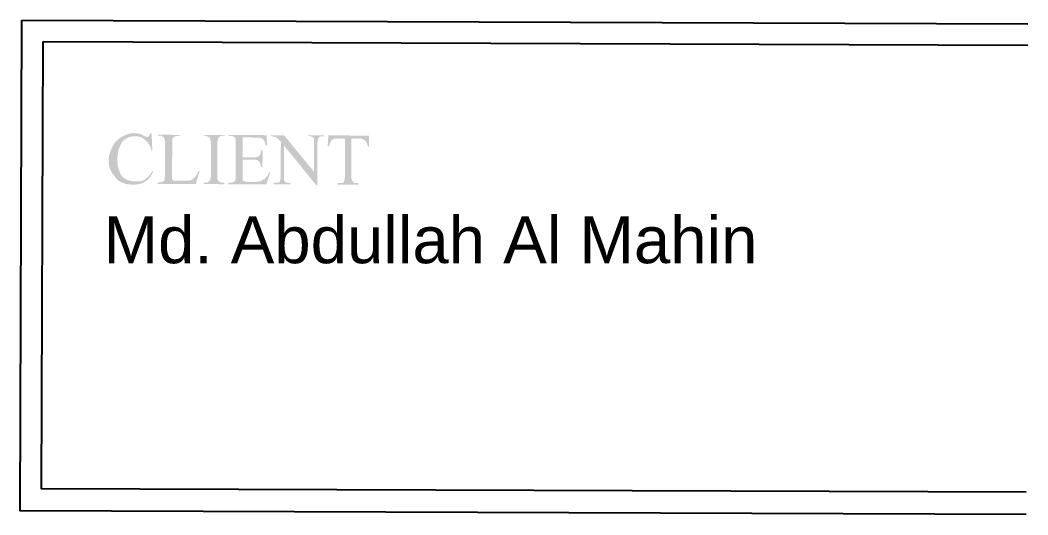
# Model space of a CAD drawing. Header units: millimetres. Extents: x -125 to 146, y -26 to 163.
# Drawn here: x 91.2 to 145.1, y 78.3 to 104.8 of the extents above; entities that cross this region are included whole.
import ezdxf
from ezdxf.xclip import XClip

# ---------------------------------------------------------------- set-up
doc = ezdxf.new("R2010")
doc.units = ezdxf.units.MM
doc.header["$MEASUREMENT"] = 0
doc.header["$XCLIPFRAME"] = 0
doc.layers.get('0').update_dxf_attribs({"color": 255, "linetype": 'CONTINUOUS'})
doc.layers.add('Layer1', color=7, linetype='CONTINUOUS')
doc.styles.add('20CCC60', font='arial.ttf')

# ---------------------------------------------------------------- blocks, each defined once
blk = doc.blocks.new('MF7131_7')
at = {"color": 7, "linetype": 'Continuous', "lineweight": 25, "true_color": 0x000007}
blk.add_lwpolyline([(142.124, 53.755), (142.124, -5.961), (115.877, -5.961), (115.877, 53.755)], close=True, dxfattribs=at)
blk = doc.blocks.new('MF7148_8')
at = {"color": 7, "linetype": 'Continuous', "lineweight": 25, "true_color": 0x000007}
blk.add_lwpolyline([(140.978, 52.612), (140.978, -4.776), (117.062, -4.776), (117.062, 52.612)], close=True, dxfattribs=at)

msp = doc.modelspace()

# ---------------------------------------------------------------- hatches: boundary and pattern name
at = {"true_color": 0x000007}
for points in [[(98.254, 98.705), (98.293, 97.774), (98.251, 97.774), (98.24, 97.81), (98.229, 97.845), (98.217, 97.879), (98.205, 97.912), (98.193, 97.943), (98.18, 97.974), (98.166, 98.003), (98.153, 98.031), (98.138, 98.058), (98.124, 98.085), (98.108, 98.11), (98.093, 98.134), (98.077, 98.158), (98.06, 98.18), (98.043, 98.202), (98.026, 98.223), (98.008, 98.243), (97.989, 98.263), (97.97, 98.282), (97.951, 98.3), (97.931, 98.318), (97.911, 98.335), (97.89, 98.352), (97.869, 98.368), (97.853, 98.383), (97.837, 98.398), (97.82, 98.412), (97.802, 98.425), (97.784, 98.437), (97.766, 98.448), (97.748, 98.459), (97.728, 98.469), (97.709, 98.478), (97.689, 98.486), (97.668, 98.494), (97.647, 98.501), (97.626, 98.507), (97.604, 98.513), (97.582, 98.518), (97.559, 98.523), (97.536, 98.527), (97.513, 98.53), (97.489, 98.533), (97.464, 98.535), (97.439, 98.537), (97.414, 98.538), (97.388, 98.539), (97.362, 98.539), (97.341, 98.539), (97.319, 98.538), (97.298, 98.537), (97.277, 98.536), (97.256, 98.534), (97.235, 98.532), (97.215, 98.529), (97.194, 98.526), (97.173, 98.522), (97.153, 98.518), (97.133, 98.513), (97.113, 98.508), (97.093, 98.503), (97.074, 98.497), (97.054, 98.491), (97.035, 98.484), (97.017, 98.477), (96.998, 98.469), (96.98, 98.461), (96.963, 98.452), (96.945, 98.443), (96.928, 98.434), (96.912, 98.424), (96.896, 98.414), (96.875, 98.403), (96.855, 98.392), (96.836, 98.38), (96.817, 98.368), (96.8, 98.355), (96.783, 98.342), (96.767, 98.328), (96.751, 98.314), (96.736, 98.299), (96.721, 98.283), (96.707, 98.267), (96.694, 98.25), (96.681, 98.233), (96.668, 98.215), (96.656, 98.196), (96.644, 98.176), (96.632, 98.156), (96.621, 98.135), (96.61, 98.113), (96.598, 98.091), (96.588, 98.067), (96.577, 98.043), (96.566, 98.018), (96.555, 97.992), (96.545, 97.97), (96.535, 97.948), (96.525, 97.924), (96.516, 97.9), (96.508, 97.875), (96.499, 97.849), (96.491, 97.823), (96.484, 97.795), (96.477, 97.767), (96.471, 97.738), (96.465, 97.709), (96.459, 97.679), (96.454, 97.648), (96.449, 97.616), (96.445, 97.584), (96.441, 97.551), (96.437, 97.518), (96.434, 97.484), (96.432, 97.449), (96.43, 97.414), (96.428, 97.379), (96.427, 97.343), (96.426, 97.307), (96.426, 97.27), (96.426, 97.239), (96.426, 97.208), (96.427, 97.178), (96.429, 97.149), (96.431, 97.121), (96.433, 97.093), (96.436, 97.066), (96.439, 97.039), (96.443, 97.013), (96.447, 96.987), (96.451, 96.962), (96.456, 96.936), (96.462, 96.911), (96.468, 96.886), (96.474, 96.862), (96.481, 96.837), (96.488, 96.812), (96.495, 96.787), (96.503, 96.762), (96.512, 96.737), (96.521, 96.712), (96.53, 96.687), (96.54, 96.661), (96.55, 96.634), (96.556, 96.613), (96.563, 96.593), (96.57, 96.573), (96.578, 96.553), (96.587, 96.534), (96.597, 96.515), (96.607, 96.497), (96.619, 96.479), (96.631, 96.461), (96.644, 96.444), (96.657, 96.428), (96.671, 96.412), (96.686, 96.396), (96.702, 96.381), (96.718, 96.366), (96.734, 96.351), (96.752, 96.338), (96.769, 96.324), (96.788, 96.311), (96.807, 96.298), (96.826, 96.286), (96.846, 96.274), (96.867, 96.263), (96.888, 96.252), (96.904, 96.242), (96.92, 96.232), (96.937, 96.222), (96.955, 96.213), (96.972, 96.204), (96.991, 96.196), (97.009, 96.188), (97.028, 96.181), (97.048, 96.174), (97.068, 96.168), (97.089, 96.162), (97.11, 96.156), (97.131, 96.151), (97.153, 96.146), (97.175, 96.142), (97.198, 96.138), (97.221, 96.135), (97.244, 96.132), (97.268, 96.129), (97.293, 96.127), (97.318, 96.126), (97.343, 96.124), (97.369, 96.124), (97.395, 96.123), (97.416, 96.123), (97.437, 96.123), (97.459, 96.123), (97.48, 96.123), (97.501, 96.124), (97.522, 96.124), (97.542, 96.125), (97.563, 96.126), (97.583, 96.127), (97.604, 96.129), (97.624, 96.131), (97.644, 96.133), (97.664, 96.136), (97.683, 96.139), (97.702, 96.143), (97.721, 96.147), (97.74, 96.152), (97.758, 96.158), (97.776, 96.164), (97.794, 96.171), (97.812, 96.178), (97.828, 96.187), (97.845, 96.196), (97.861, 96.206), (97.877, 96.217), (97.894, 96.228), (97.91, 96.24), (97.926, 96.252), (97.942, 96.265), (97.959, 96.279), (97.975, 96.293), (97.992, 96.308), (98.009, 96.323), (98.026, 96.34), (98.043, 96.357), (98.06, 96.375), (98.077, 96.394), (98.095, 96.414), (98.113, 96.434), (98.131, 96.456), (98.15, 96.479), (98.168, 96.503), (98.188, 96.528), (98.207, 96.554), (98.227, 96.581), (98.247, 96.61), (98.268, 96.639), (98.289, 96.67), (98.331, 96.628), (98.315, 96.597), (98.299, 96.566), (98.283, 96.537), (98.267, 96.508), (98.25, 96.48), (98.234, 96.453), (98.217, 96.426), (98.2, 96.401), (98.183, 96.376), (98.165, 96.352), (98.147, 96.328), (98.128, 96.305), (98.109, 96.283), (98.09, 96.262), (98.07, 96.241), (98.05, 96.22), (98.029, 96.201), (98.007, 96.181), (97.984, 96.163), (97.961, 96.145), (97.937, 96.127), (97.913, 96.11), (97.887, 96.093), (97.861, 96.077), (97.839, 96.066), (97.817, 96.056), (97.795, 96.047), (97.773, 96.038), (97.75, 96.03), (97.726, 96.021), (97.703, 96.014), (97.679, 96.007), (97.654, 96), (97.63, 95.994), (97.605, 95.988), (97.58, 95.982), (97.555, 95.977), (97.529, 95.973), (97.503, 95.969), (97.478, 95.965), (97.452, 95.962), (97.426, 95.959), (97.399, 95.957), (97.373, 95.955), (97.347, 95.953), (97.32, 95.952), (97.294, 95.952), (97.268, 95.952), (97.21, 95.953), (97.154, 95.955), (97.099, 95.959), (97.045, 95.964), (96.993, 95.97), (96.942, 95.978), (96.893, 95.988), (96.844, 95.999), (96.797, 96.012), (96.752, 96.026), (96.708, 96.042), (96.665, 96.06), (96.623, 96.08), (96.583, 96.101), (96.544, 96.125), (96.506, 96.15), (96.47, 96.177), (96.435, 96.206), (96.401, 96.237), (96.369, 96.27), (96.338, 96.305), (96.309, 96.343), (96.28, 96.382), (96.253, 96.424), (96.228, 96.456), (96.203, 96.488), (96.18, 96.52), (96.158, 96.552), (96.138, 96.584), (96.118, 96.616), (96.1, 96.649), (96.083, 96.682), (96.068, 96.715), (96.053, 96.748), (96.039, 96.782), (96.027, 96.816), (96.016, 96.851), (96.006, 96.886), (95.997, 96.922), (95.989, 96.958), (95.982, 96.995), (95.976, 97.032), (95.971, 97.07), (95.967, 97.109), (95.964, 97.148), (95.962, 97.189), (95.96, 97.23), (95.96, 97.272), (95.961, 97.303), (95.962, 97.335), (95.964, 97.367), (95.967, 97.399), (95.971, 97.43), (95.976, 97.462), (95.981, 97.493), (95.988, 97.525), (95.995, 97.556), (96.002, 97.587), (96.011, 97.618), (96.02, 97.648), (96.029, 97.679), (96.04, 97.709), (96.051, 97.739), (96.062, 97.769), (96.074, 97.798), (96.087, 97.827), (96.1, 97.856), (96.114, 97.884), (96.129, 97.912), (96.143, 97.939), (96.159, 97.966), (96.174, 97.993), (96.186, 98.019), (96.197, 98.045), (96.21, 98.07), (96.224, 98.095), (96.238, 98.12), (96.254, 98.144), (96.27, 98.167), (96.286, 98.19), (96.304, 98.213), (96.322, 98.235), (96.341, 98.257), (96.361, 98.278), (96.381, 98.299), (96.402, 98.319), (96.423, 98.339), (96.445, 98.359), (96.468, 98.378), (96.491, 98.397), (96.515, 98.415), (96.54, 98.433), (96.564, 98.45), (96.59, 98.467), (96.616, 98.483), (96.642, 98.499), (96.668, 98.515), (96.695, 98.53), (96.722, 98.545), (96.748, 98.559), (96.775, 98.572), (96.802, 98.585), (96.829, 98.598), (96.856, 98.61), (96.883, 98.621), (96.91, 98.632), (96.938, 98.642), (96.965, 98.652), (96.993, 98.66), (97.021, 98.669), (97.05, 98.676), (97.079, 98.683), (97.107, 98.689), (97.137, 98.694), (97.166, 98.698), (97.196, 98.702), (97.227, 98.705), (97.257, 98.707), (97.289, 98.708), (97.32, 98.709), (97.346, 98.708), (97.372, 98.707), (97.398, 98.706), (97.423, 98.704), (97.447, 98.702), (97.471, 98.699), (97.495, 98.696), (97.519, 98.692), (97.542, 98.688), (97.566, 98.683), (97.588, 98.677), (97.611, 98.67), (97.633, 98.663), (97.655, 98.656), (97.677, 98.647), (97.699, 98.638), (97.721, 98.628), (97.742, 98.618), (97.764, 98.606), (97.785, 98.594), (97.806, 98.581), (97.828, 98.567), (97.849, 98.553), (97.87, 98.537), (97.88, 98.537), (97.891, 98.536), (97.9, 98.535), (97.91, 98.534), (97.918, 98.532), (97.927, 98.53), (97.935, 98.528), (97.942, 98.526), (97.949, 98.523), (97.956, 98.521), (97.962, 98.518), (97.967, 98.516), (97.972, 98.513), (97.977, 98.51), (97.981, 98.508), (97.985, 98.505), (97.988, 98.503), (97.991, 98.501), (97.994, 98.499), (97.996, 98.498), (97.997, 98.496), (97.998, 98.495), (97.999, 98.495), (97.999, 98.494), (98.005, 98.495), (98.01, 98.495), (98.015, 98.496), (98.02, 98.497), (98.025, 98.499), (98.03, 98.501), (98.035, 98.503), (98.04, 98.505), (98.045, 98.508), (98.049, 98.51), (98.053, 98.513), (98.058, 98.515), (98.061, 98.518), (98.065, 98.521), (98.068, 98.523), (98.071, 98.525), (98.074, 98.528), (98.077, 98.53), (98.079, 98.532), (98.081, 98.533), (98.082, 98.535), (98.083, 98.536), (98.084, 98.536), (98.084, 98.536), (98.089, 98.542), (98.095, 98.547), (98.1, 98.552), (98.105, 98.558), (98.11, 98.563), (98.115, 98.569), (98.12, 98.574), (98.125, 98.58), (98.13, 98.586), (98.134, 98.592), (98.138, 98.598), (98.143, 98.605), (98.146, 98.612), (98.15, 98.619), (98.153, 98.626), (98.157, 98.633), (98.159, 98.641), (98.162, 98.649), (98.164, 98.658), (98.166, 98.666), (98.167, 98.676), (98.168, 98.685), (98.169, 98.695), (98.169, 98.705)], [(100.789, 96.703), (100.832, 96.703), (100.617, 95.984), (98.583, 95.992), (98.583, 96.077), (98.668, 96.076), (98.684, 96.076), (98.699, 96.077), (98.714, 96.078), (98.729, 96.079), (98.743, 96.081), (98.757, 96.083), (98.77, 96.086), (98.782, 96.088), (98.795, 96.091), (98.807, 96.095), (98.818, 96.098), (98.829, 96.102), (98.839, 96.106), (98.849, 96.11), (98.859, 96.115), (98.868, 96.119), (98.877, 96.124), (98.885, 96.129), (98.893, 96.134), (98.9, 96.139), (98.907, 96.144), (98.913, 96.149), (98.919, 96.155), (98.925, 96.16), (98.925, 96.165), (98.925, 96.171), (98.926, 96.178), (98.928, 96.185), (98.929, 96.192), (98.931, 96.2), (98.933, 96.209), (98.936, 96.218), (98.938, 96.228), (98.941, 96.238), (98.943, 96.249), (98.946, 96.26), (98.949, 96.273), (98.951, 96.286), (98.954, 96.299), (98.957, 96.313), (98.959, 96.329), (98.961, 96.344), (98.963, 96.361), (98.965, 96.378), (98.966, 96.396), (98.967, 96.416), (98.968, 96.435), (98.968, 96.456), (98.974, 98.152), (98.974, 98.173), (98.974, 98.194), (98.973, 98.214), (98.971, 98.233), (98.97, 98.252), (98.967, 98.271), (98.965, 98.288), (98.962, 98.306), (98.959, 98.323), (98.956, 98.339), (98.952, 98.354), (98.949, 98.369), (98.945, 98.383), (98.94, 98.397), (98.936, 98.41), (98.931, 98.422), (98.927, 98.433), (98.922, 98.444), (98.917, 98.454), (98.912, 98.463), (98.907, 98.471), (98.901, 98.479), (98.896, 98.485), (98.891, 98.491), (98.886, 98.496), (98.88, 98.502), (98.875, 98.507), (98.869, 98.512), (98.864, 98.517), (98.858, 98.522), (98.852, 98.527), (98.845, 98.532), (98.839, 98.537), (98.832, 98.541), (98.824, 98.545), (98.817, 98.55), (98.808, 98.553), (98.8, 98.557), (98.79, 98.56), (98.781, 98.564), (98.77, 98.566), (98.759, 98.569), (98.747, 98.571), (98.735, 98.573), (98.722, 98.574), (98.708, 98.576), (98.693, 98.576), (98.677, 98.577), (98.592, 98.577), (98.592, 98.619), (99.78, 98.615), (99.78, 98.572), (99.764, 98.572), (99.749, 98.572), (99.733, 98.571), (99.717, 98.57), (99.702, 98.568), (99.686, 98.566), (99.671, 98.564), (99.656, 98.562), (99.642, 98.56), (99.628, 98.557), (99.614, 98.555), (99.6, 98.552), (99.587, 98.549), (99.575, 98.547), (99.563, 98.544), (99.551, 98.542), (99.54, 98.54), (99.53, 98.538), (99.52, 98.536), (99.512, 98.534), (99.503, 98.533), (99.496, 98.532), (99.489, 98.531), (99.484, 98.531), (99.478, 98.526), (99.473, 98.521), (99.468, 98.515), (99.462, 98.51), (99.457, 98.505), (99.452, 98.5), (99.447, 98.494), (99.441, 98.489), (99.436, 98.484), (99.431, 98.478), (99.425, 98.473), (99.42, 98.468), (99.415, 98.463), (99.409, 98.457), (99.404, 98.452), (99.399, 98.447), (99.393, 98.442), (99.388, 98.436), (99.383, 98.431), (99.377, 98.426), (99.372, 98.42), (99.367, 98.415), (99.362, 98.41), (99.356, 98.405), (99.356, 98.399), (99.356, 98.393), (99.356, 98.387), (99.356, 98.38), (99.356, 98.372), (99.356, 98.364), (99.356, 98.356), (99.356, 98.347), (99.356, 98.337), (99.356, 98.327), (99.356, 98.316), (99.356, 98.304), (99.356, 98.292), (99.356, 98.279), (99.356, 98.265), (99.356, 98.251), (99.356, 98.236), (99.356, 98.22), (99.356, 98.204), (99.355, 98.186), (99.355, 98.168), (99.355, 98.149), (99.355, 98.129), (99.355, 98.108), (99.349, 96.455), (99.349, 96.444), (99.349, 96.434), (99.349, 96.423), (99.349, 96.413), (99.349, 96.402), (99.349, 96.392), (99.349, 96.382), (99.349, 96.372), (99.349, 96.362), (99.349, 96.352), (99.349, 96.342), (99.349, 96.333), (99.349, 96.324), (99.349, 96.315), (99.348, 96.306), (99.348, 96.298), (99.348, 96.29), (99.348, 96.282), (99.348, 96.275), (99.348, 96.268), (99.348, 96.261), (99.348, 96.254), (99.348, 96.249), (99.348, 96.243), (99.353, 96.238), (99.358, 96.233), (99.362, 96.229), (99.366, 96.225), (99.37, 96.221), (99.373, 96.218), (99.376, 96.215), (99.379, 96.212), (99.382, 96.209), (99.385, 96.206), (99.388, 96.203), (99.39, 96.201), (99.393, 96.198), (99.396, 96.195), (99.399, 96.192), (99.401, 96.19), (99.404, 96.186), (99.408, 96.183), (99.411, 96.18), (99.415, 96.176), (99.419, 96.172), (99.423, 96.168), (99.428, 96.163), (99.433, 96.158), (99.438, 96.158), (99.444, 96.158), (99.451, 96.158), (99.457, 96.158), (99.465, 96.158), (99.473, 96.158), (99.482, 96.158), (99.491, 96.158), (99.5, 96.158), (99.511, 96.158), (99.522, 96.158), (99.533, 96.158), (99.545, 96.158), (99.558, 96.158), (99.572, 96.158), (99.586, 96.157), (99.601, 96.157), (99.617, 96.157), (99.634, 96.157), (99.651, 96.157), (99.669, 96.157), (99.688, 96.157), (99.708, 96.157), (99.729, 96.157), (99.941, 96.156), (99.962, 96.156), (99.983, 96.156), (100.004, 96.156), (100.025, 96.156), (100.046, 96.156), (100.066, 96.156), (100.087, 96.157), (100.107, 96.157), (100.127, 96.158), (100.146, 96.158), (100.165, 96.159), (100.184, 96.161), (100.202, 96.162), (100.22, 96.164), (100.237, 96.165), (100.254, 96.168), (100.27, 96.17), (100.286, 96.173), (100.301, 96.176), (100.315, 96.179), (100.328, 96.183), (100.341, 96.187), (100.353, 96.192), (100.364, 96.197), (100.374, 96.202), (100.384, 96.207), (100.394, 96.213), (100.403, 96.218), (100.412, 96.224), (100.421, 96.229), (100.43, 96.235), (100.438, 96.241), (100.446, 96.246), (100.454, 96.253), (100.462, 96.259), (100.47, 96.265), (100.478, 96.272), (100.486, 96.279), (100.494, 96.286), (100.502, 96.294), (100.511, 96.301), (100.519, 96.309), (100.528, 96.318), (100.537, 96.327), (100.546, 96.336), (100.556, 96.345), (100.566, 96.355), (100.576, 96.365), (100.587, 96.376), (100.597, 96.387), (100.606, 96.397), (100.616, 96.408), (100.625, 96.419), (100.634, 96.43), (100.642, 96.441), (100.65, 96.453), (100.659, 96.465), (100.667, 96.477), (100.675, 96.49), (100.683, 96.503), (100.691, 96.516), (100.699, 96.53), (100.707, 96.544), (100.715, 96.559), (100.723, 96.575), (100.732, 96.591), (100.741, 96.608), (100.75, 96.626), (100.759, 96.644), (100.769, 96.663), (100.779, 96.683)], [(102.142, 96.061), (102.141, 95.976), (101.041, 95.98), (101.041, 96.065), (101.126, 96.064), (101.136, 96.064), (101.147, 96.064), (101.157, 96.065), (101.168, 96.065), (101.178, 96.065), (101.188, 96.066), (101.199, 96.066), (101.209, 96.067), (101.219, 96.069), (101.228, 96.07), (101.238, 96.072), (101.247, 96.075), (101.257, 96.078), (101.265, 96.081), (101.274, 96.085), (101.282, 96.09), (101.291, 96.095), (101.298, 96.101), (101.306, 96.107), (101.313, 96.114), (101.32, 96.122), (101.326, 96.131), (101.332, 96.141), (101.338, 96.151), (101.343, 96.157), (101.348, 96.162), (101.353, 96.169), (101.359, 96.176), (101.364, 96.183), (101.369, 96.191), (101.374, 96.2), (101.379, 96.209), (101.383, 96.219), (101.388, 96.229), (101.392, 96.24), (101.396, 96.251), (101.4, 96.264), (101.404, 96.276), (101.407, 96.29), (101.41, 96.304), (101.413, 96.319), (101.416, 96.335), (101.418, 96.352), (101.42, 96.369), (101.421, 96.387), (101.422, 96.406), (101.423, 96.426), (101.423, 96.447), (101.43, 98.143), (101.429, 98.159), (101.429, 98.174), (101.428, 98.189), (101.427, 98.203), (101.425, 98.217), (101.423, 98.23), (101.421, 98.243), (101.419, 98.256), (101.417, 98.268), (101.414, 98.28), (101.412, 98.291), (101.409, 98.302), (101.406, 98.312), (101.404, 98.322), (101.401, 98.332), (101.399, 98.341), (101.397, 98.349), (101.395, 98.357), (101.393, 98.365), (101.391, 98.372), (101.39, 98.379), (101.389, 98.386), (101.388, 98.392), (101.388, 98.397), (101.388, 98.402), (101.387, 98.408), (101.386, 98.413), (101.385, 98.418), (101.383, 98.423), (101.381, 98.428), (101.379, 98.433), (101.376, 98.438), (101.373, 98.443), (101.369, 98.447), (101.366, 98.451), (101.362, 98.455), (101.358, 98.459), (101.354, 98.463), (101.349, 98.466), (101.345, 98.469), (101.34, 98.472), (101.335, 98.475), (101.33, 98.477), (101.325, 98.479), (101.32, 98.48), (101.314, 98.481), (101.309, 98.482), (101.304, 98.482), (101.298, 98.487), (101.293, 98.493), (101.286, 98.498), (101.28, 98.503), (101.273, 98.508), (101.266, 98.513), (101.258, 98.518), (101.251, 98.523), (101.243, 98.528), (101.235, 98.532), (101.227, 98.537), (101.219, 98.541), (101.212, 98.545), (101.204, 98.548), (101.196, 98.552), (101.188, 98.555), (101.181, 98.557), (101.173, 98.56), (101.166, 98.562), (101.159, 98.564), (101.153, 98.565), (101.146, 98.567), (101.14, 98.567), (101.135, 98.567), (101.05, 98.568), (101.05, 98.61), (102.151, 98.606), (102.151, 98.564), (102.066, 98.564), (102.051, 98.564), (102.036, 98.563), (102.022, 98.562), (102.009, 98.561), (101.997, 98.559), (101.985, 98.556), (101.973, 98.554), (101.963, 98.55), (101.952, 98.547), (101.942, 98.542), (101.933, 98.538), (101.923, 98.533), (101.914, 98.527), (101.905, 98.521), (101.896, 98.515), (101.887, 98.508), (101.878, 98.501), (101.869, 98.493), (101.86, 98.485), (101.851, 98.477), (101.842, 98.468), (101.832, 98.458), (101.822, 98.448), (101.812, 98.438), (101.811, 98.432), (101.811, 98.426), (101.81, 98.42), (101.808, 98.413), (101.807, 98.406), (101.805, 98.398), (101.803, 98.389), (101.801, 98.38), (101.798, 98.37), (101.796, 98.36), (101.793, 98.349), (101.79, 98.337), (101.787, 98.325), (101.785, 98.312), (101.782, 98.299), (101.78, 98.284), (101.777, 98.269), (101.775, 98.254), (101.773, 98.237), (101.772, 98.22), (101.77, 98.201), (101.769, 98.182), (101.769, 98.162), (101.768, 98.142), (101.762, 96.446), (101.762, 96.43), (101.762, 96.415), (101.762, 96.4), (101.762, 96.386), (101.762, 96.372), (101.762, 96.358), (101.763, 96.345), (101.763, 96.333), (101.764, 96.321), (101.765, 96.309), (101.766, 96.298), (101.767, 96.287), (101.768, 96.277), (101.77, 96.267), (101.772, 96.257), (101.774, 96.248), (101.776, 96.24), (101.779, 96.231), (101.782, 96.224), (101.786, 96.216), (101.79, 96.21), (101.794, 96.203), (101.798, 96.197), (101.803, 96.192), (101.804, 96.186), (101.804, 96.181), (101.805, 96.176), (101.807, 96.171), (101.808, 96.166), (101.811, 96.161), (101.813, 96.156), (101.816, 96.151), (101.819, 96.146), (101.822, 96.142), (101.826, 96.137), (101.83, 96.133), (101.834, 96.129), (101.838, 96.126), (101.842, 96.122), (101.847, 96.119), (101.852, 96.117), (101.857, 96.114), (101.862, 96.112), (101.867, 96.11), (101.872, 96.109), (101.877, 96.108), (101.882, 96.107), (101.888, 96.107), (101.893, 96.101), (101.899, 96.096), (101.905, 96.092), (101.912, 96.088), (101.919, 96.084), (101.926, 96.08), (101.933, 96.077), (101.941, 96.075), (101.949, 96.072), (101.956, 96.07), (101.964, 96.069), (101.972, 96.067), (101.98, 96.066), (101.988, 96.065), (101.996, 96.064), (102.004, 96.063), (102.011, 96.062), (102.019, 96.062), (102.026, 96.062), (102.033, 96.061), (102.039, 96.061), (102.046, 96.061), (102.051, 96.061), (102.057, 96.061)], [(103.127, 98.475), (103.123, 97.414), (103.716, 97.412), (103.731, 97.412), (103.746, 97.413), (103.761, 97.414), (103.776, 97.415), (103.79, 97.417), (103.804, 97.419), (103.817, 97.422), (103.83, 97.424), (103.843, 97.427), (103.855, 97.431), (103.868, 97.434), (103.88, 97.438), (103.892, 97.442), (103.903, 97.446), (103.915, 97.451), (103.926, 97.455), (103.937, 97.46), (103.948, 97.465), (103.959, 97.47), (103.97, 97.475), (103.98, 97.48), (103.991, 97.485), (104.002, 97.491), (104.012, 97.496), (104.018, 97.501), (104.023, 97.508), (104.028, 97.515), (104.033, 97.524), (104.038, 97.532), (104.043, 97.542), (104.048, 97.552), (104.053, 97.563), (104.058, 97.575), (104.062, 97.587), (104.067, 97.599), (104.071, 97.612), (104.075, 97.626), (104.078, 97.64), (104.082, 97.654), (104.085, 97.669), (104.088, 97.684), (104.09, 97.699), (104.093, 97.715), (104.094, 97.73), (104.096, 97.746), (104.097, 97.762), (104.098, 97.778), (104.098, 97.794), (104.183, 97.794), (104.179, 96.903), (104.095, 96.903), (104.095, 96.918), (104.094, 96.934), (104.093, 96.948), (104.092, 96.963), (104.09, 96.976), (104.088, 96.989), (104.086, 97.002), (104.084, 97.014), (104.082, 97.026), (104.079, 97.037), (104.077, 97.047), (104.074, 97.056), (104.071, 97.065), (104.069, 97.074), (104.066, 97.081), (104.064, 97.088), (104.062, 97.094), (104.06, 97.099), (104.058, 97.104), (104.056, 97.108), (104.055, 97.111), (104.054, 97.113), (104.053, 97.114), (104.053, 97.115), (104.048, 97.12), (104.043, 97.125), (104.039, 97.131), (104.035, 97.136), (104.031, 97.141), (104.027, 97.146), (104.024, 97.152), (104.02, 97.157), (104.017, 97.162), (104.013, 97.168), (104.01, 97.173), (104.006, 97.178), (104.002, 97.184), (103.997, 97.189), (103.993, 97.194), (103.988, 97.2), (103.982, 97.205), (103.976, 97.21), (103.97, 97.215), (103.962, 97.221), (103.955, 97.226), (103.946, 97.231), (103.937, 97.237), (103.927, 97.242), (103.921, 97.247), (103.915, 97.252), (103.909, 97.256), (103.902, 97.26), (103.895, 97.264), (103.888, 97.267), (103.88, 97.27), (103.872, 97.272), (103.863, 97.274), (103.855, 97.276), (103.846, 97.278), (103.837, 97.279), (103.827, 97.281), (103.818, 97.282), (103.808, 97.283), (103.798, 97.283), (103.788, 97.284), (103.778, 97.284), (103.768, 97.285), (103.757, 97.285), (103.747, 97.285), (103.736, 97.285), (103.726, 97.285), (103.715, 97.285), (103.122, 97.287), (103.119, 96.398), (103.119, 96.388), (103.119, 96.377), (103.119, 96.367), (103.119, 96.356), (103.119, 96.346), (103.119, 96.336), (103.119, 96.325), (103.119, 96.315), (103.119, 96.305), (103.119, 96.296), (103.119, 96.286), (103.119, 96.277), (103.119, 96.268), (103.119, 96.259), (103.119, 96.25), (103.119, 96.242), (103.119, 96.234), (103.119, 96.226), (103.119, 96.218), (103.118, 96.211), (103.118, 96.205), (103.118, 96.198), (103.118, 96.192), (103.118, 96.187), (103.119, 96.187), (103.119, 96.186), (103.12, 96.185), (103.122, 96.184), (103.123, 96.182), (103.126, 96.18), (103.128, 96.178), (103.131, 96.176), (103.134, 96.173), (103.137, 96.171), (103.141, 96.168), (103.145, 96.165), (103.149, 96.163), (103.153, 96.16), (103.158, 96.158), (103.162, 96.155), (103.167, 96.153), (103.172, 96.151), (103.177, 96.149), (103.182, 96.147), (103.187, 96.146), (103.192, 96.145), (103.198, 96.144), (103.203, 96.144), (103.203, 96.144), (103.204, 96.143), (103.205, 96.142), (103.206, 96.141), (103.208, 96.139), (103.211, 96.137), (103.214, 96.135), (103.217, 96.133), (103.221, 96.131), (103.225, 96.128), (103.23, 96.125), (103.235, 96.123), (103.24, 96.12), (103.246, 96.118), (103.252, 96.115), (103.259, 96.113), (103.266, 96.11), (103.274, 96.108), (103.282, 96.106), (103.291, 96.105), (103.3, 96.103), (103.309, 96.102), (103.319, 96.102), (103.33, 96.101), (103.795, 96.1), (103.811, 96.1), (103.827, 96.1), (103.843, 96.101), (103.859, 96.102), (103.874, 96.104), (103.889, 96.106), (103.904, 96.108), (103.919, 96.11), (103.934, 96.112), (103.948, 96.115), (103.962, 96.117), (103.975, 96.12), (103.988, 96.123), (104.001, 96.125), (104.013, 96.128), (104.024, 96.13), (104.035, 96.132), (104.046, 96.134), (104.055, 96.136), (104.064, 96.138), (104.072, 96.139), (104.08, 96.14), (104.086, 96.141), (104.092, 96.141), (104.102, 96.146), (104.112, 96.151), (104.122, 96.157), (104.131, 96.162), (104.14, 96.167), (104.149, 96.172), (104.157, 96.178), (104.166, 96.183), (104.174, 96.188), (104.182, 96.193), (104.19, 96.199), (104.198, 96.204), (104.206, 96.209), (104.214, 96.214), (104.222, 96.22), (104.23, 96.225), (104.239, 96.23), (104.247, 96.235), (104.256, 96.241), (104.265, 96.246), (104.274, 96.251), (104.284, 96.257), (104.294, 96.262), (104.304, 96.267), (104.315, 96.278), (104.325, 96.289), (104.336, 96.301), (104.347, 96.313), (104.357, 96.325), (104.368, 96.338), (104.378, 96.352), (104.389, 96.365), (104.4, 96.38), (104.41, 96.395), (104.421, 96.41), (104.432, 96.425), (104.442, 96.441), (104.453, 96.458), (104.464, 96.475), (104.474, 96.492), (104.485, 96.51), (104.495, 96.528), (104.506, 96.547), (104.517, 96.566), (104.527, 96.586), (104.538, 96.606), (104.549, 96.626), (104.559, 96.647), (104.602, 96.647), (104.388, 95.968), (102.353, 95.975), (102.353, 96.06), (102.441, 96.06), (102.451, 96.06), (102.461, 96.06), (102.471, 96.06), (102.48, 96.06), (102.489, 96.06), (102.497, 96.06), (102.506, 96.06), (102.514, 96.061), (102.522, 96.062), (102.53, 96.063), (102.538, 96.064), (102.546, 96.065), (102.554, 96.066), (102.562, 96.068), (102.57, 96.07), (102.579, 96.072), (102.587, 96.075), (102.595, 96.078), (102.604, 96.081), (102.613, 96.085), (102.622, 96.089), (102.632, 96.094), (102.642, 96.098), (102.652, 96.104), (102.653, 96.104), (102.653, 96.105), (102.654, 96.106), (102.656, 96.107), (102.658, 96.109), (102.66, 96.111), (102.662, 96.114), (102.665, 96.116), (102.668, 96.119), (102.671, 96.123), (102.675, 96.126), (102.679, 96.13), (102.683, 96.134), (102.687, 96.138), (102.692, 96.143), (102.696, 96.148), (102.701, 96.152), (102.706, 96.157), (102.711, 96.162), (102.716, 96.167), (102.722, 96.172), (102.727, 96.178), (102.732, 96.183), (102.737, 96.188), (102.737, 96.194), (102.737, 96.2), (102.737, 96.206), (102.737, 96.213), (102.738, 96.22), (102.738, 96.228), (102.738, 96.236), (102.738, 96.245), (102.738, 96.254), (102.738, 96.263), (102.738, 96.273), (102.738, 96.283), (102.738, 96.294), (102.738, 96.305), (102.738, 96.317), (102.738, 96.329), (102.738, 96.342), (102.738, 96.355), (102.738, 96.368), (102.738, 96.382), (102.738, 96.397), (102.738, 96.411), (102.738, 96.427), (102.738, 96.442), (102.745, 98.138), (102.745, 98.159), (102.745, 98.18), (102.745, 98.2), (102.745, 98.219), (102.745, 98.238), (102.744, 98.257), (102.744, 98.274), (102.744, 98.292), (102.743, 98.309), (102.742, 98.325), (102.741, 98.34), (102.74, 98.355), (102.739, 98.369), (102.737, 98.383), (102.735, 98.396), (102.733, 98.408), (102.731, 98.419), (102.728, 98.43), (102.725, 98.44), (102.721, 98.449), (102.717, 98.457), (102.713, 98.465), (102.709, 98.471), (102.704, 98.477), (102.698, 98.482), (102.692, 98.488), (102.686, 98.493), (102.679, 98.498), (102.672, 98.503), (102.664, 98.508), (102.656, 98.513), (102.647, 98.518), (102.638, 98.523), (102.629, 98.527), (102.619, 98.531), (102.608, 98.536), (102.598, 98.539), (102.586, 98.543), (102.575, 98.546), (102.563, 98.55), (102.55, 98.552), (102.537, 98.555), (102.524, 98.557), (102.51, 98.559), (102.495, 98.56), (102.481, 98.562), (102.465, 98.562), (102.45, 98.563), (102.363, 98.563), (102.363, 98.605), (104.397, 98.598), (104.438, 98.047), (104.353, 98.048), (104.348, 98.063), (104.343, 98.078), (104.339, 98.093), (104.335, 98.108), (104.332, 98.121), (104.328, 98.135), (104.325, 98.148), (104.322, 98.161), (104.319, 98.173), (104.316, 98.184), (104.314, 98.196), (104.311, 98.206), (104.309, 98.217), (104.306, 98.227), (104.303, 98.236), (104.3, 98.245), (104.297, 98.254), (104.294, 98.262), (104.291, 98.27), (104.287, 98.277), (104.283, 98.284), (104.279, 98.29), (104.274, 98.296), (104.269, 98.302), (104.264, 98.312), (104.259, 98.322), (104.253, 98.332), (104.248, 98.341), (104.243, 98.349), (104.237, 98.358), (104.231, 98.365), (104.226, 98.373), (104.22, 98.379), (104.214, 98.386), (104.207, 98.392), (104.201, 98.397), (104.194, 98.402), (104.187, 98.407), (104.18, 98.411), (104.172, 98.415), (104.165, 98.418), (104.157, 98.421), (104.148, 98.424), (104.139, 98.426), (104.13, 98.427), (104.121, 98.428), (104.111, 98.429), (104.1, 98.429), (104.095, 98.435), (104.089, 98.439), (104.083, 98.443), (104.076, 98.447), (104.068, 98.451), (104.061, 98.454), (104.053, 98.457), (104.044, 98.459), (104.035, 98.462), (104.026, 98.464), (104.016, 98.465), (104.005, 98.467), (103.994, 98.468), (103.983, 98.469), (103.972, 98.47), (103.959, 98.471), (103.947, 98.471), (103.934, 98.472), (103.92, 98.472), (103.906, 98.472), (103.892, 98.472), (103.877, 98.473), (103.862, 98.473), (103.847, 98.473)], [(104.609, 98.597), (105.331, 98.594), (106.935, 96.638), (106.941, 98.123), (106.941, 98.144), (106.941, 98.164), (106.941, 98.184), (106.941, 98.204), (106.941, 98.223), (106.941, 98.241), (106.94, 98.259), (106.94, 98.276), (106.939, 98.293), (106.938, 98.309), (106.938, 98.325), (106.936, 98.34), (106.935, 98.354), (106.933, 98.367), (106.931, 98.38), (106.929, 98.392), (106.927, 98.404), (106.924, 98.414), (106.921, 98.424), (106.918, 98.433), (106.914, 98.442), (106.909, 98.449), (106.905, 98.456), (106.9, 98.461), (106.894, 98.467), (106.888, 98.472), (106.882, 98.477), (106.875, 98.483), (106.868, 98.488), (106.86, 98.493), (106.853, 98.498), (106.844, 98.502), (106.836, 98.507), (106.827, 98.512), (106.818, 98.516), (106.809, 98.52), (106.799, 98.524), (106.789, 98.528), (106.78, 98.531), (106.77, 98.534), (106.759, 98.537), (106.749, 98.539), (106.739, 98.542), (106.728, 98.543), (106.718, 98.545), (106.707, 98.546), (106.696, 98.547), (106.686, 98.547), (106.601, 98.547), (106.601, 98.59), (107.493, 98.586), (107.493, 98.544), (107.408, 98.544), (107.392, 98.544), (107.377, 98.543), (107.362, 98.542), (107.348, 98.541), (107.334, 98.539), (107.321, 98.537), (107.308, 98.534), (107.295, 98.531), (107.283, 98.527), (107.271, 98.523), (107.26, 98.518), (107.249, 98.513), (107.239, 98.508), (107.229, 98.502), (107.219, 98.495), (107.21, 98.489), (107.202, 98.481), (107.194, 98.474), (107.186, 98.465), (107.178, 98.457), (107.172, 98.448), (107.165, 98.438), (107.159, 98.429), (107.154, 98.418), (107.153, 98.413), (107.153, 98.407), (107.152, 98.4), (107.15, 98.393), (107.149, 98.386), (107.147, 98.378), (107.145, 98.369), (107.142, 98.36), (107.14, 98.351), (107.137, 98.34), (107.135, 98.329), (107.132, 98.318), (107.129, 98.305), (107.127, 98.293), (107.124, 98.279), (107.122, 98.265), (107.119, 98.25), (107.117, 98.234), (107.115, 98.217), (107.114, 98.2), (107.112, 98.182), (107.111, 98.163), (107.11, 98.143), (107.11, 98.122), (107.102, 95.915), (107.06, 95.916), (105.329, 98.044), (105.323, 96.433), (105.323, 96.412), (105.323, 96.392), (105.323, 96.373), (105.323, 96.355), (105.323, 96.337), (105.324, 96.321), (105.324, 96.305), (105.324, 96.29), (105.325, 96.276), (105.326, 96.262), (105.327, 96.249), (105.328, 96.237), (105.329, 96.225), (105.331, 96.214), (105.333, 96.204), (105.335, 96.194), (105.337, 96.185), (105.34, 96.177), (105.343, 96.169), (105.347, 96.161), (105.351, 96.154), (105.355, 96.148), (105.359, 96.142), (105.365, 96.136), (105.37, 96.126), (105.376, 96.116), (105.382, 96.107), (105.389, 96.099), (105.396, 96.092), (105.403, 96.086), (105.411, 96.08), (105.419, 96.074), (105.428, 96.07), (105.436, 96.066), (105.445, 96.062), (105.454, 96.059), (105.464, 96.057), (105.473, 96.055), (105.483, 96.053), (105.493, 96.052), (105.503, 96.05), (105.513, 96.05), (105.523, 96.049), (105.534, 96.049), (105.544, 96.048), (105.555, 96.048), (105.565, 96.048), (105.576, 96.048), (105.661, 96.048), (105.66, 95.963), (104.771, 95.966), (104.772, 96.051), (104.856, 96.051), (104.872, 96.051), (104.887, 96.051), (104.902, 96.051), (104.916, 96.051), (104.93, 96.051), (104.944, 96.052), (104.957, 96.052), (104.969, 96.054), (104.981, 96.055), (104.993, 96.057), (105.004, 96.059), (105.015, 96.061), (105.025, 96.064), (105.035, 96.067), (105.045, 96.071), (105.054, 96.076), (105.062, 96.081), (105.071, 96.087), (105.078, 96.093), (105.086, 96.1), (105.093, 96.108), (105.099, 96.117), (105.105, 96.127), (105.111, 96.137), (105.111, 96.143), (105.111, 96.149), (105.112, 96.155), (105.114, 96.162), (105.115, 96.169), (105.117, 96.177), (105.119, 96.186), (105.122, 96.195), (105.124, 96.205), (105.127, 96.215), (105.129, 96.226), (105.132, 96.238), (105.135, 96.25), (105.137, 96.263), (105.14, 96.276), (105.142, 96.291), (105.145, 96.306), (105.147, 96.321), (105.149, 96.338), (105.151, 96.355), (105.152, 96.374), (105.153, 96.393), (105.154, 96.413), (105.154, 96.433), (105.161, 98.256), (105.15, 98.267), (105.14, 98.277), (105.129, 98.288), (105.119, 98.298), (105.109, 98.309), (105.099, 98.319), (105.089, 98.328), (105.079, 98.338), (105.07, 98.347), (105.061, 98.356), (105.053, 98.365), (105.045, 98.373), (105.037, 98.381), (105.03, 98.388), (105.023, 98.395), (105.017, 98.401), (105.011, 98.407), (105.006, 98.412), (105.002, 98.416), (104.999, 98.419), (104.996, 98.422), (104.994, 98.424), (104.992, 98.426), (104.992, 98.426), (104.986, 98.431), (104.981, 98.437), (104.974, 98.442), (104.968, 98.447), (104.96, 98.452), (104.953, 98.457), (104.945, 98.462), (104.937, 98.467), (104.929, 98.472), (104.92, 98.476), (104.911, 98.481), (104.902, 98.485), (104.893, 98.489), (104.883, 98.492), (104.874, 98.496), (104.864, 98.499), (104.854, 98.502), (104.843, 98.504), (104.833, 98.506), (104.823, 98.508), (104.812, 98.51), (104.802, 98.511), (104.791, 98.511), (104.781, 98.512), (104.78, 98.512), (104.779, 98.512), (104.777, 98.513), (104.774, 98.515), (104.77, 98.516), (104.766, 98.518), (104.761, 98.52), (104.755, 98.523), (104.749, 98.525), (104.743, 98.528), (104.735, 98.53), (104.727, 98.533), (104.719, 98.536), (104.711, 98.538), (104.702, 98.541), (104.692, 98.543), (104.682, 98.546), (104.672, 98.548), (104.662, 98.55), (104.652, 98.551), (104.641, 98.553), (104.631, 98.554), (104.62, 98.554), (104.609, 98.555)], [(109.866, 98.577), (109.864, 97.985), (109.822, 97.985), (109.817, 97.996), (109.812, 98.006), (109.808, 98.017), (109.804, 98.027), (109.8, 98.038), (109.797, 98.048), (109.794, 98.058), (109.791, 98.068), (109.788, 98.078), (109.785, 98.088), (109.782, 98.097), (109.78, 98.107), (109.777, 98.116), (109.775, 98.125), (109.772, 98.134), (109.769, 98.142), (109.766, 98.15), (109.763, 98.158), (109.759, 98.165), (109.756, 98.172), (109.752, 98.179), (109.748, 98.185), (109.743, 98.191), (109.738, 98.197), (109.733, 98.207), (109.727, 98.217), (109.722, 98.227), (109.717, 98.236), (109.711, 98.245), (109.706, 98.253), (109.7, 98.261), (109.694, 98.269), (109.688, 98.277), (109.682, 98.284), (109.676, 98.291), (109.669, 98.298), (109.663, 98.304), (109.656, 98.311), (109.649, 98.317), (109.641, 98.323), (109.633, 98.329), (109.625, 98.334), (109.617, 98.34), (109.608, 98.345), (109.599, 98.351), (109.589, 98.356), (109.579, 98.362), (109.569, 98.367), (109.564, 98.372), (109.558, 98.377), (109.551, 98.381), (109.544, 98.385), (109.537, 98.388), (109.529, 98.392), (109.521, 98.394), (109.513, 98.397), (109.504, 98.399), (109.494, 98.401), (109.484, 98.403), (109.474, 98.404), (109.463, 98.406), (109.452, 98.407), (109.44, 98.407), (109.428, 98.408), (109.416, 98.409), (109.403, 98.409), (109.389, 98.41), (109.375, 98.41), (109.361, 98.41), (109.346, 98.41), (109.331, 98.41), (109.315, 98.41), (108.932, 98.412), (108.924, 96.419), (108.924, 96.399), (108.925, 96.379), (108.926, 96.36), (108.927, 96.341), (108.929, 96.324), (108.931, 96.307), (108.934, 96.292), (108.936, 96.277), (108.939, 96.262), (108.943, 96.249), (108.946, 96.236), (108.95, 96.223), (108.954, 96.212), (108.958, 96.201), (108.963, 96.191), (108.967, 96.181), (108.972, 96.172), (108.977, 96.163), (108.982, 96.155), (108.987, 96.148), (108.992, 96.141), (108.997, 96.134), (109.003, 96.128), (109.008, 96.123), (109.013, 96.112), (109.019, 96.103), (109.026, 96.094), (109.032, 96.086), (109.04, 96.079), (109.047, 96.072), (109.055, 96.066), (109.063, 96.061), (109.072, 96.056), (109.08, 96.052), (109.09, 96.049), (109.099, 96.046), (109.108, 96.043), (109.118, 96.041), (109.128, 96.039), (109.138, 96.038), (109.148, 96.037), (109.159, 96.036), (109.169, 96.036), (109.179, 96.035), (109.19, 96.035), (109.201, 96.035), (109.211, 96.035), (109.222, 96.035), (109.306, 96.034), (109.306, 95.95), (108.203, 95.954), (108.203, 96.038), (108.288, 96.038), (108.303, 96.038), (108.319, 96.038), (108.333, 96.038), (108.348, 96.038), (108.362, 96.039), (108.375, 96.039), (108.388, 96.04), (108.401, 96.041), (108.413, 96.042), (108.425, 96.044), (108.436, 96.046), (108.447, 96.048), (108.457, 96.051), (108.467, 96.055), (108.476, 96.059), (108.485, 96.063), (108.494, 96.068), (108.502, 96.074), (108.51, 96.08), (108.517, 96.088), (108.524, 96.096), (108.531, 96.104), (108.537, 96.114), (108.542, 96.124), (108.542, 96.13), (108.543, 96.136), (108.544, 96.142), (108.545, 96.149), (108.547, 96.157), (108.549, 96.165), (108.551, 96.173), (108.553, 96.182), (108.556, 96.192), (108.558, 96.202), (108.561, 96.213), (108.564, 96.225), (108.566, 96.237), (108.569, 96.25), (108.572, 96.264), (108.574, 96.278), (108.576, 96.293), (108.579, 96.309), (108.58, 96.325), (108.582, 96.343), (108.584, 96.361), (108.585, 96.38), (108.585, 96.4), (108.586, 96.421), (108.593, 98.413), (108.254, 98.414), (108.239, 98.414), (108.223, 98.414), (108.209, 98.414), (108.194, 98.414), (108.18, 98.414), (108.167, 98.414), (108.154, 98.414), (108.141, 98.415), (108.129, 98.415), (108.118, 98.415), (108.106, 98.415), (108.096, 98.415), (108.085, 98.415), (108.075, 98.415), (108.066, 98.415), (108.057, 98.415), (108.048, 98.415), (108.04, 98.415), (108.032, 98.415), (108.025, 98.415), (108.018, 98.415), (108.012, 98.415), (108.006, 98.415), (108, 98.415), (107.99, 98.41), (107.98, 98.405), (107.97, 98.399), (107.961, 98.394), (107.952, 98.388), (107.944, 98.383), (107.936, 98.377), (107.928, 98.371), (107.92, 98.365), (107.913, 98.359), (107.906, 98.353), (107.899, 98.347), (107.893, 98.34), (107.887, 98.333), (107.88, 98.326), (107.874, 98.318), (107.869, 98.311), (107.863, 98.302), (107.857, 98.294), (107.852, 98.285), (107.846, 98.276), (107.841, 98.267), (107.836, 98.257), (107.83, 98.246), (107.825, 98.241), (107.82, 98.234), (107.814, 98.227), (107.809, 98.219), (107.804, 98.21), (107.799, 98.201), (107.794, 98.191), (107.789, 98.181), (107.785, 98.17), (107.78, 98.159), (107.776, 98.147), (107.772, 98.135), (107.768, 98.123), (107.764, 98.111), (107.761, 98.099), (107.758, 98.087), (107.755, 98.074), (107.752, 98.062), (107.75, 98.05), (107.748, 98.038), (107.747, 98.026), (107.746, 98.015), (107.745, 98.003), (107.745, 97.993), (107.66, 97.993), (107.705, 98.585)]]:
    msp.add_hatch(color=7, dxfattribs=at).paths.add_polyline_path(points)

# ---------------------------------------------------------------- block references
at = {"color": 7, "true_color": 0xffffff}
ref = msp.add_blockref('MF7131_7', (144.555, -37.569), dxfattribs=dict(at, rotation=89.78812348408282))
XClip(ref).set_block_clipping_path([(115.696999677, 0), (142.3670045217, 53.9326737722)])
ref = msp.add_blockref('MF7148_8', (144.555, -37.569), dxfattribs=dict(at, rotation=89.78812348408282))
XClip(ref).set_block_clipping_path([(116.8823359172, 0), (141.2240025838, 52.7896718343)])

# ---------------------------------------------------------------- texts
at = {"layer": 'Layer1', "insert": (95.691, 94.248), "char_height": 2.5, "attachment_point": 1, "style": '20CCC60'}
msp.add_mtext_dynamic_manual_height_columns('Md. Abdullah Al Mahin', width=43.26856, gutter_width=12.5, heights=[3.812], dxfattribs=at)

doc.saveas('drawing.dxf')
